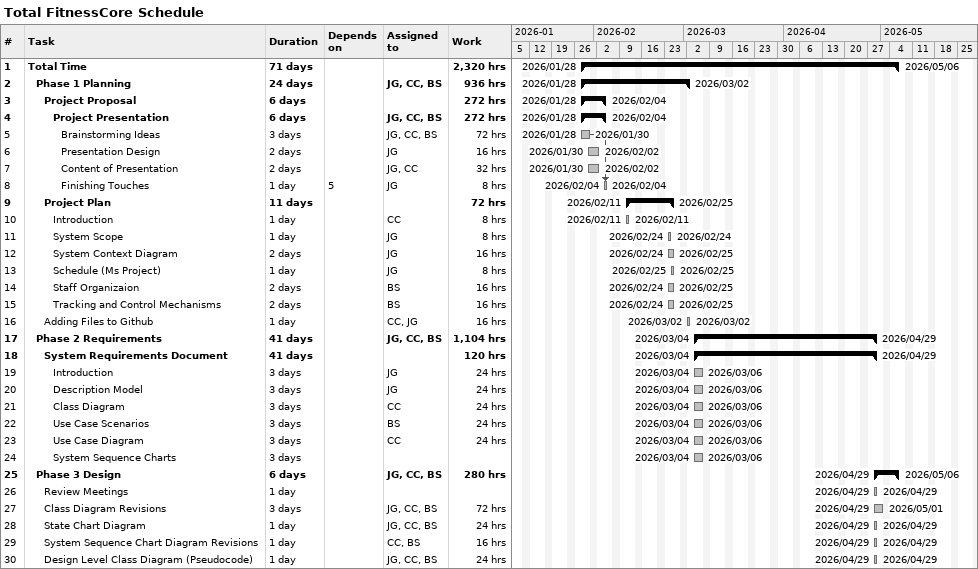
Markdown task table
Total FitnessCore Schedule

| ID | Level | Task | Duration | Start | Finish | Predecessors | Resources | Work (h) |
|---|---|---|---|---|---|---|---|---|
| 1 | 1 | **Total Time** | 71d | 2026-01-28 | 2026-05-06 |  |  | 2320 |
| 2 | 2 | **Phase 1 Planning** | 24d | 2026-01-28 | 2026-03-02 |  | JG, CC, BS | 936 |
| 3 | 3 | **Project Proposal** | 6d | 2026-01-28 | 2026-02-04 |  |  | 272 |
| 4 | 4 | **Project Presentation** | 6d | 2026-01-28 | 2026-02-04 |  | JG, CC, BS | 272 |
| 5 | 5 | Brainstorming Ideas | 3d | 2026-01-28 | 2026-01-30 |  | JG, CC, BS | 72 |
| 6 | 5 | Presentation Design | 2d | 2026-01-30 | 2026-02-02 |  | JG | 16 |
| 7 | 5 | Content of Presentation | 2d | 2026-01-30 | 2026-02-02 |  | JG, CC | 32 |
| 8 | 5 | Finishing Touches | 1d | 2026-02-04 | 2026-02-04 | 5 | JG | 8 |
| 9 | 3 | **Project Plan** | 11d | 2026-02-11 | 2026-02-25 |  |  | 72 |
| 10 | 4 | Introduction | 1d | 2026-02-11 | 2026-02-11 |  | CC | 8 |
| 11 | 4 | System Scope | 1d | 2026-02-24 | 2026-02-24 |  | JG | 8 |
| 12 | 4 | System Context Diagram | 2d | 2026-02-24 | 2026-02-25 |  | JG | 16 |
| 13 | 4 | Schedule (Ms Project) | 1d | 2026-02-25 | 2026-02-25 |  | JG | 8 |
| 14 | 4 | Staff Organizaion | 2d | 2026-02-24 | 2026-02-25 |  | BS | 16 |
| 15 | 4 | Tracking and Control Mechanisms | 2d | 2026-02-24 | 2026-02-25 |  | BS | 16 |
| 16 | 3 | Adding Files to Github | 1d | 2026-03-02 | 2026-03-02 |  | CC, JG | 16 |
| 17 | 2 | **Phase 2 Requirements** | 41d | 2026-03-04 | 2026-04-29 |  | JG, CC, BS | 1104 |
| 18 | 3 | **System Requirements Document** | 41d | 2026-03-04 | 2026-04-29 |  |  | 120 |
| 19 | 4 | Introduction | 3d | 2026-03-04 | 2026-03-06 |  | JG | 24 |
| 20 | 4 | Description Model | 3d | 2026-03-04 | 2026-03-06 |  | JG | 24 |
| 21 | 4 | Class Diagram | 3d | 2026-03-04 | 2026-03-06 |  | CC | 24 |
| 22 | 4 | Use Case Scenarios | 3d | 2026-03-04 | 2026-03-06 |  | BS | 24 |
| 23 | 4 | Use Case Diagram | 3d | 2026-03-04 | 2026-03-06 |  | CC | 24 |
| 24 | 4 | System Sequence Charts | 3d | 2026-03-04 | 2026-03-06 |  |  |  |
| 25 | 2 | **Phase 3 Design** | 6d | 2026-04-29 | 2026-05-06 |  | JG, CC, BS | 280 |
| 26 | 3 | Review Meetings | 1d | 2026-04-29 | 2026-04-29 |  |  |  |
| 27 | 3 | Class Diagram Revisions | 3d | 2026-04-29 | 2026-05-01 |  | JG, CC, BS | 72 |
| 28 | 3 | State Chart Diagram | 1d | 2026-04-29 | 2026-04-29 |  | JG, CC, BS | 24 |
| 29 | 3 | System Sequence Chart Diagram Revisions | 1d | 2026-04-29 | 2026-04-29 |  | CC, BS | 16 |
| 30 | 3 | Design Level Class Diagram (Pseudocode) | 1d | 2026-04-29 | 2026-04-29 |  | JG, CC, BS | 24 |
